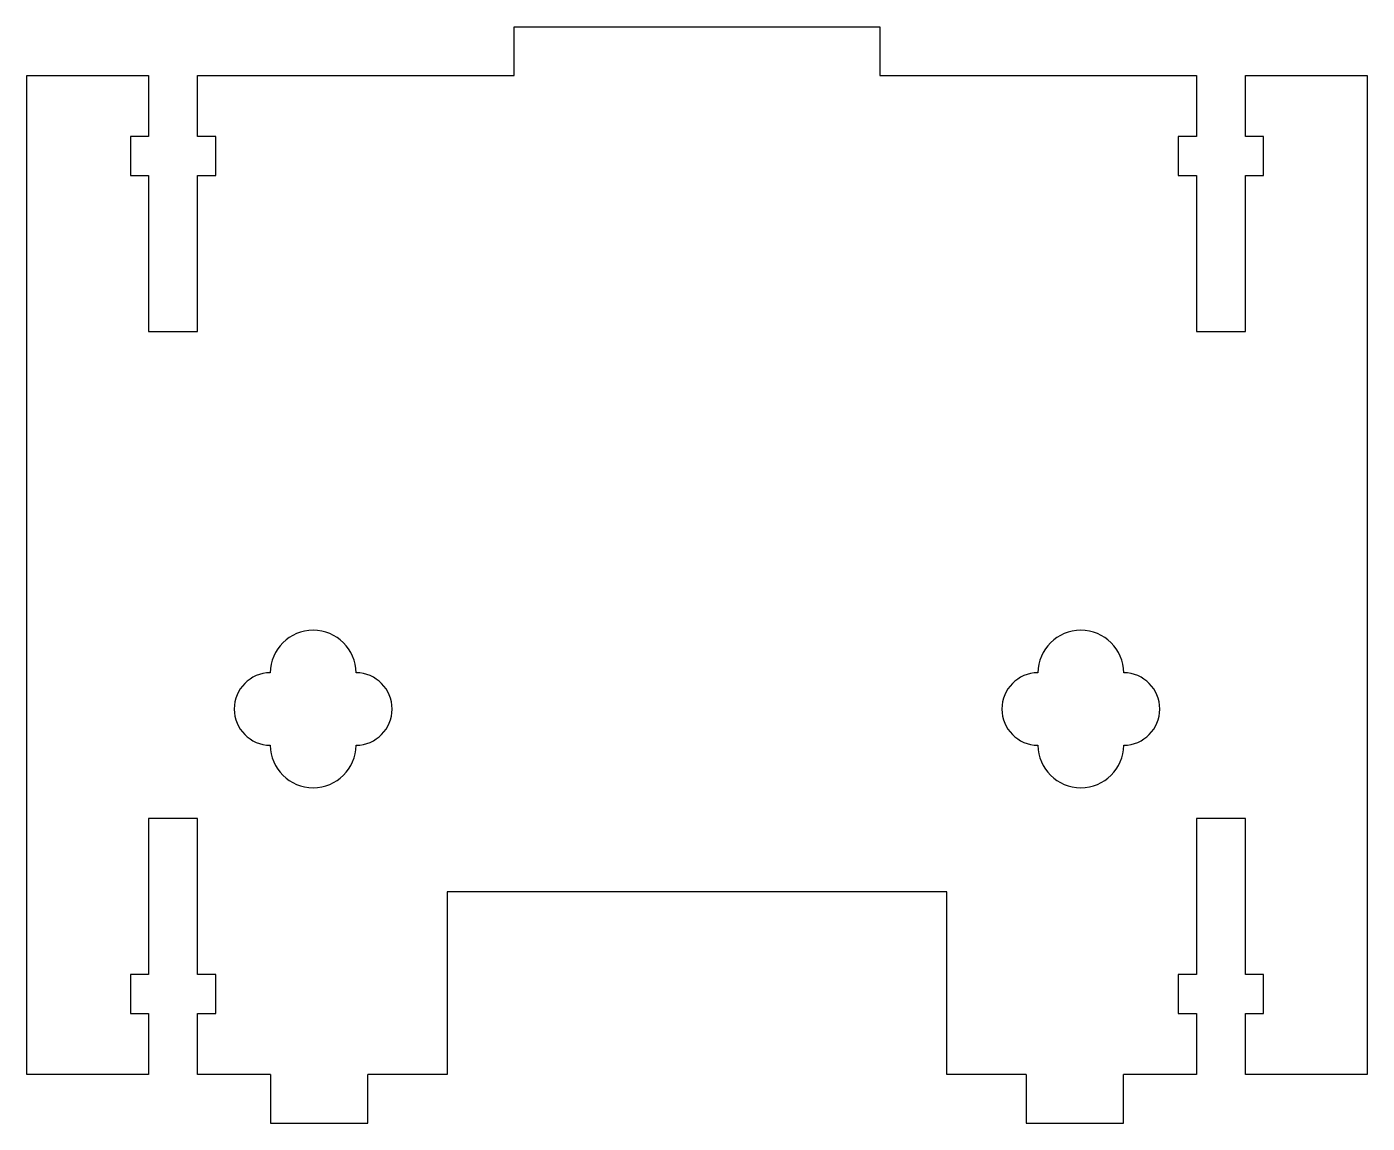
# Model space of a CAD drawing. Header units: millimetres. Extents: x -55 to 55, y -45 to 45.
import ezdxf

# ---------------------------------------------------------------- set-up
doc = ezdxf.new("R2010")
doc.units = ezdxf.units.MM

msp = doc.modelspace()

# ---------------------------------------------------------------- linework, layer by layer
at = {"color": 7, "linetype": 'Continuous', "lineweight": 25}
for p, q in [((-15, 45), (15, 45)), ((-15, 41), (-15, 45)), ((15, 45), (15, 41)), ((-55, 41), (-45, 41)), ((-55, -41), (-55, 41)), ((-45, 41), (-45, 36)), ((-41, 36), (-41, 41)), ((-41, 41), (-15, 41)), ((15, 41), (41, 41)), ((41, 41), (41, 36)), ((45, 36), (45, 41)), ((45, 41), (55, 41)), ((55, 41), (55, -41)), ((-45, 36), (-46.5, 36)), ((-46.5, 36), (-46.5, 32.8)), ((-39.5, 36), (-41, 36)), ((-39.5, 32.8), (-39.5, 36)), ((41, 36), (39.5, 36)), ((39.5, 36), (39.5, 32.8)), ((46.5, 36), (45, 36)), ((46.5, 32.8), (46.5, 36)), ((-46.5, 32.8), (-45, 32.8)), ((-45, 32.8), (-45, 20)), ((-41, 32.8), (-39.5, 32.8)), ((-41, 20), (-41, 32.8)), ((39.5, 32.8), (41, 32.8)), ((41, 32.8), (41, 20)), ((45, 20), (45, 32.8)), ((45, 32.8), (46.5, 32.8)), ((-45, 20), (-41, 20)), ((41, 20), (45, 20)), ((-41, -20), (-45, -20)), ((-45, -20), (-45, -32.8)), ((-41, -32.8), (-41, -20)), ((45, -20), (41, -20)), ((41, -20), (41, -32.8)), ((45, -32.8), (45, -20)), ((-20.5, -26), (-20.5, -41)), ((20.5, -26), (-20.5, -26)), ((20.5, -41), (20.5, -26)), ((-45, -32.8), (-46.5, -32.8)), ((-46.5, -32.8), (-46.5, -36)), ((-39.5, -32.8), (-41, -32.8)), ((-39.5, -36), (-39.5, -32.8)), ((41, -32.8), (39.5, -32.8)), ((39.5, -32.8), (39.5, -36)), ((46.5, -32.8), (45, -32.8)), ((46.5, -36), (46.5, -32.8)), ((-46.5, -36), (-45, -36)), ((-45, -36), (-45, -41)), ((-41, -41), (-41, -36)), ((-41, -36), (-39.5, -36)), ((39.5, -36), (41, -36)), ((41, -36), (41, -41)), ((45, -41), (45, -36)), ((45, -36), (46.5, -36)), ((-45, -41), (-55, -41)), ((-35, -41), (-41, -41)), ((-35, -41), (-35, -45)), ((-27, -45), (-27, -41)), ((-20.5, -41), (-27, -41)), ((27, -41), (20.5, -41)), ((27, -41), (27, -45)), ((35, -45), (35, -41)), ((41, -41), (35, -41)), ((55, -41), (45, -41)), ((-35, -45), (-27, -45)), ((27, -45), (35, -45))]:
    msp.add_line(p, q, dxfattribs=at)
for centre, radius, start, end in [((-31.5, -8.07), 3.53, 0.8296, 179.1704), ((31.5, -8.07), 3.53, 0.8296, 179.1704), ((-35, -11), 2.98, 90.5795, 269.4205), ((-28, -11), 2.98, 270.5795, 89.4205), ((28, -11), 2.98, 90.5795, 269.4205), ((35, -11), 2.98, 270.5795, 89.4205), ((-31.5, -13.93), 3.53, 180.8296, 359.1704), ((31.5, -13.93), 3.53, 180.8296, 359.1704)]:
    msp.add_arc(centre, radius, start, end, dxfattribs=at)

doc.saveas('drawing.dxf')
